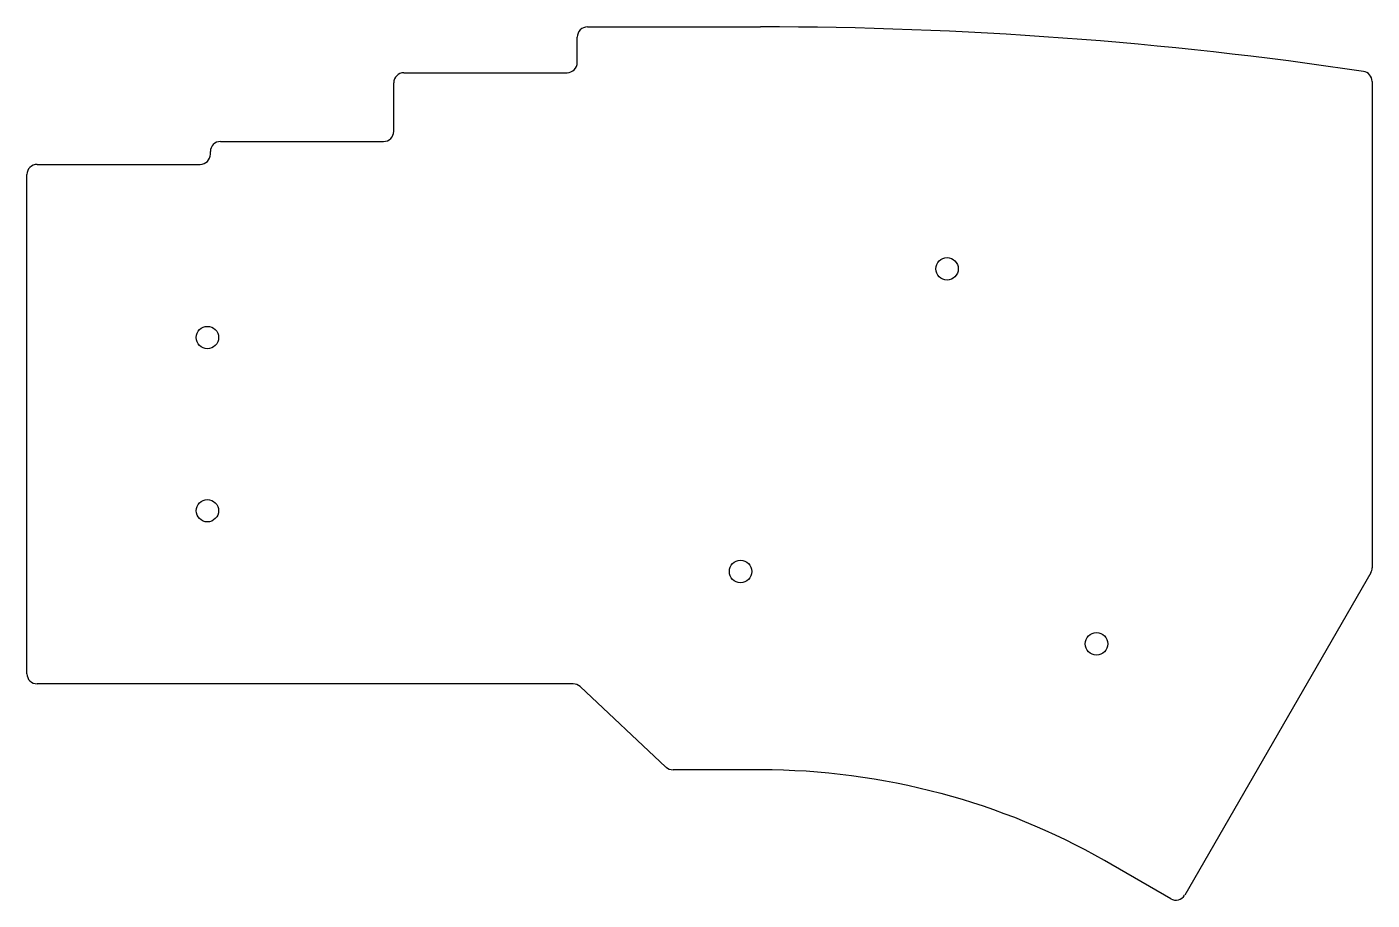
# Model space of a CAD drawing. Extents: x 0 to 132, y -72 to 13.
import ezdxf

# ---------------------------------------------------------------- set-up
doc = ezdxf.new("R2010")
doc.units = 0
doc.layers.get('0').update_dxf_attribs({"linetype": 'continuous'})

msp = doc.modelspace()

# ---------------------------------------------------------------- linework, layer by layer
at = {"color": 0}
for p, q in [((55, 13.5), (72, 13.5)), ((54, 10), (54, 12.5)), ((36, 3.25), (36, 8)), ((37, 9), (53, 9)), ((132, 8.14), (132, -39.61)), ((19, 2.25), (35, 2.25)), ((1, 0), (17, 0)), ((18, 1), (18, 1.25)), ((0, -12.5), (0, -1)), ((0, -50), (0, -31.5)), ((131.87, -40.11), (113.61, -71.73)), ((53.6, -51), (1, -51)), ((62.71, -59.17), (54.29, -51.27)), ((72, -59.44), (63.4, -59.44)), ((112.24, -72.1), (105.75, -68.35))]:
    msp.add_line(p, q, dxfattribs=at)
msp.add_lwpolyline([(0, -31.5), (0, -12.5)], dxfattribs=at)
for centre in [(90.29, -10.25), (17.71, -17), (17.71, -34), (70.03, -39.97), (104.96, -47.07)]:
    msp.add_circle(centre, 1.1, dxfattribs=at)
for centre, radius, start, end in [((55, 12.5), 1, 90, 180), ((72, -388.75), 402.25, 81.5445, 90), ((53, 10), 1, -90, 0), ((37, 8), 1, 90, -180), ((131, 8.14), 1, 0, 81.5445), ((35, 3.25), 1, -90, 0), ((19, 1.25), 1, 90, 180), ((1, -1), 1, 90, -180), ((17, 1), 1, -90, 0), ((131, -39.61), 1, -30, 0), ((1, -50), 1, -180, -90), ((53.6, -52), 1, 46.8454, 90), ((63.4, -58.44), 1, -133.1546, -90), ((72, -127.8), 68.36, 75, 90), ((71.99, -127.85), 68.42, 60.431, 75), ((112.74, -71.23), 1, -120, -30)]:
    msp.add_arc(centre, radius, start, end, dxfattribs=at)

doc.saveas('drawing.dxf')
